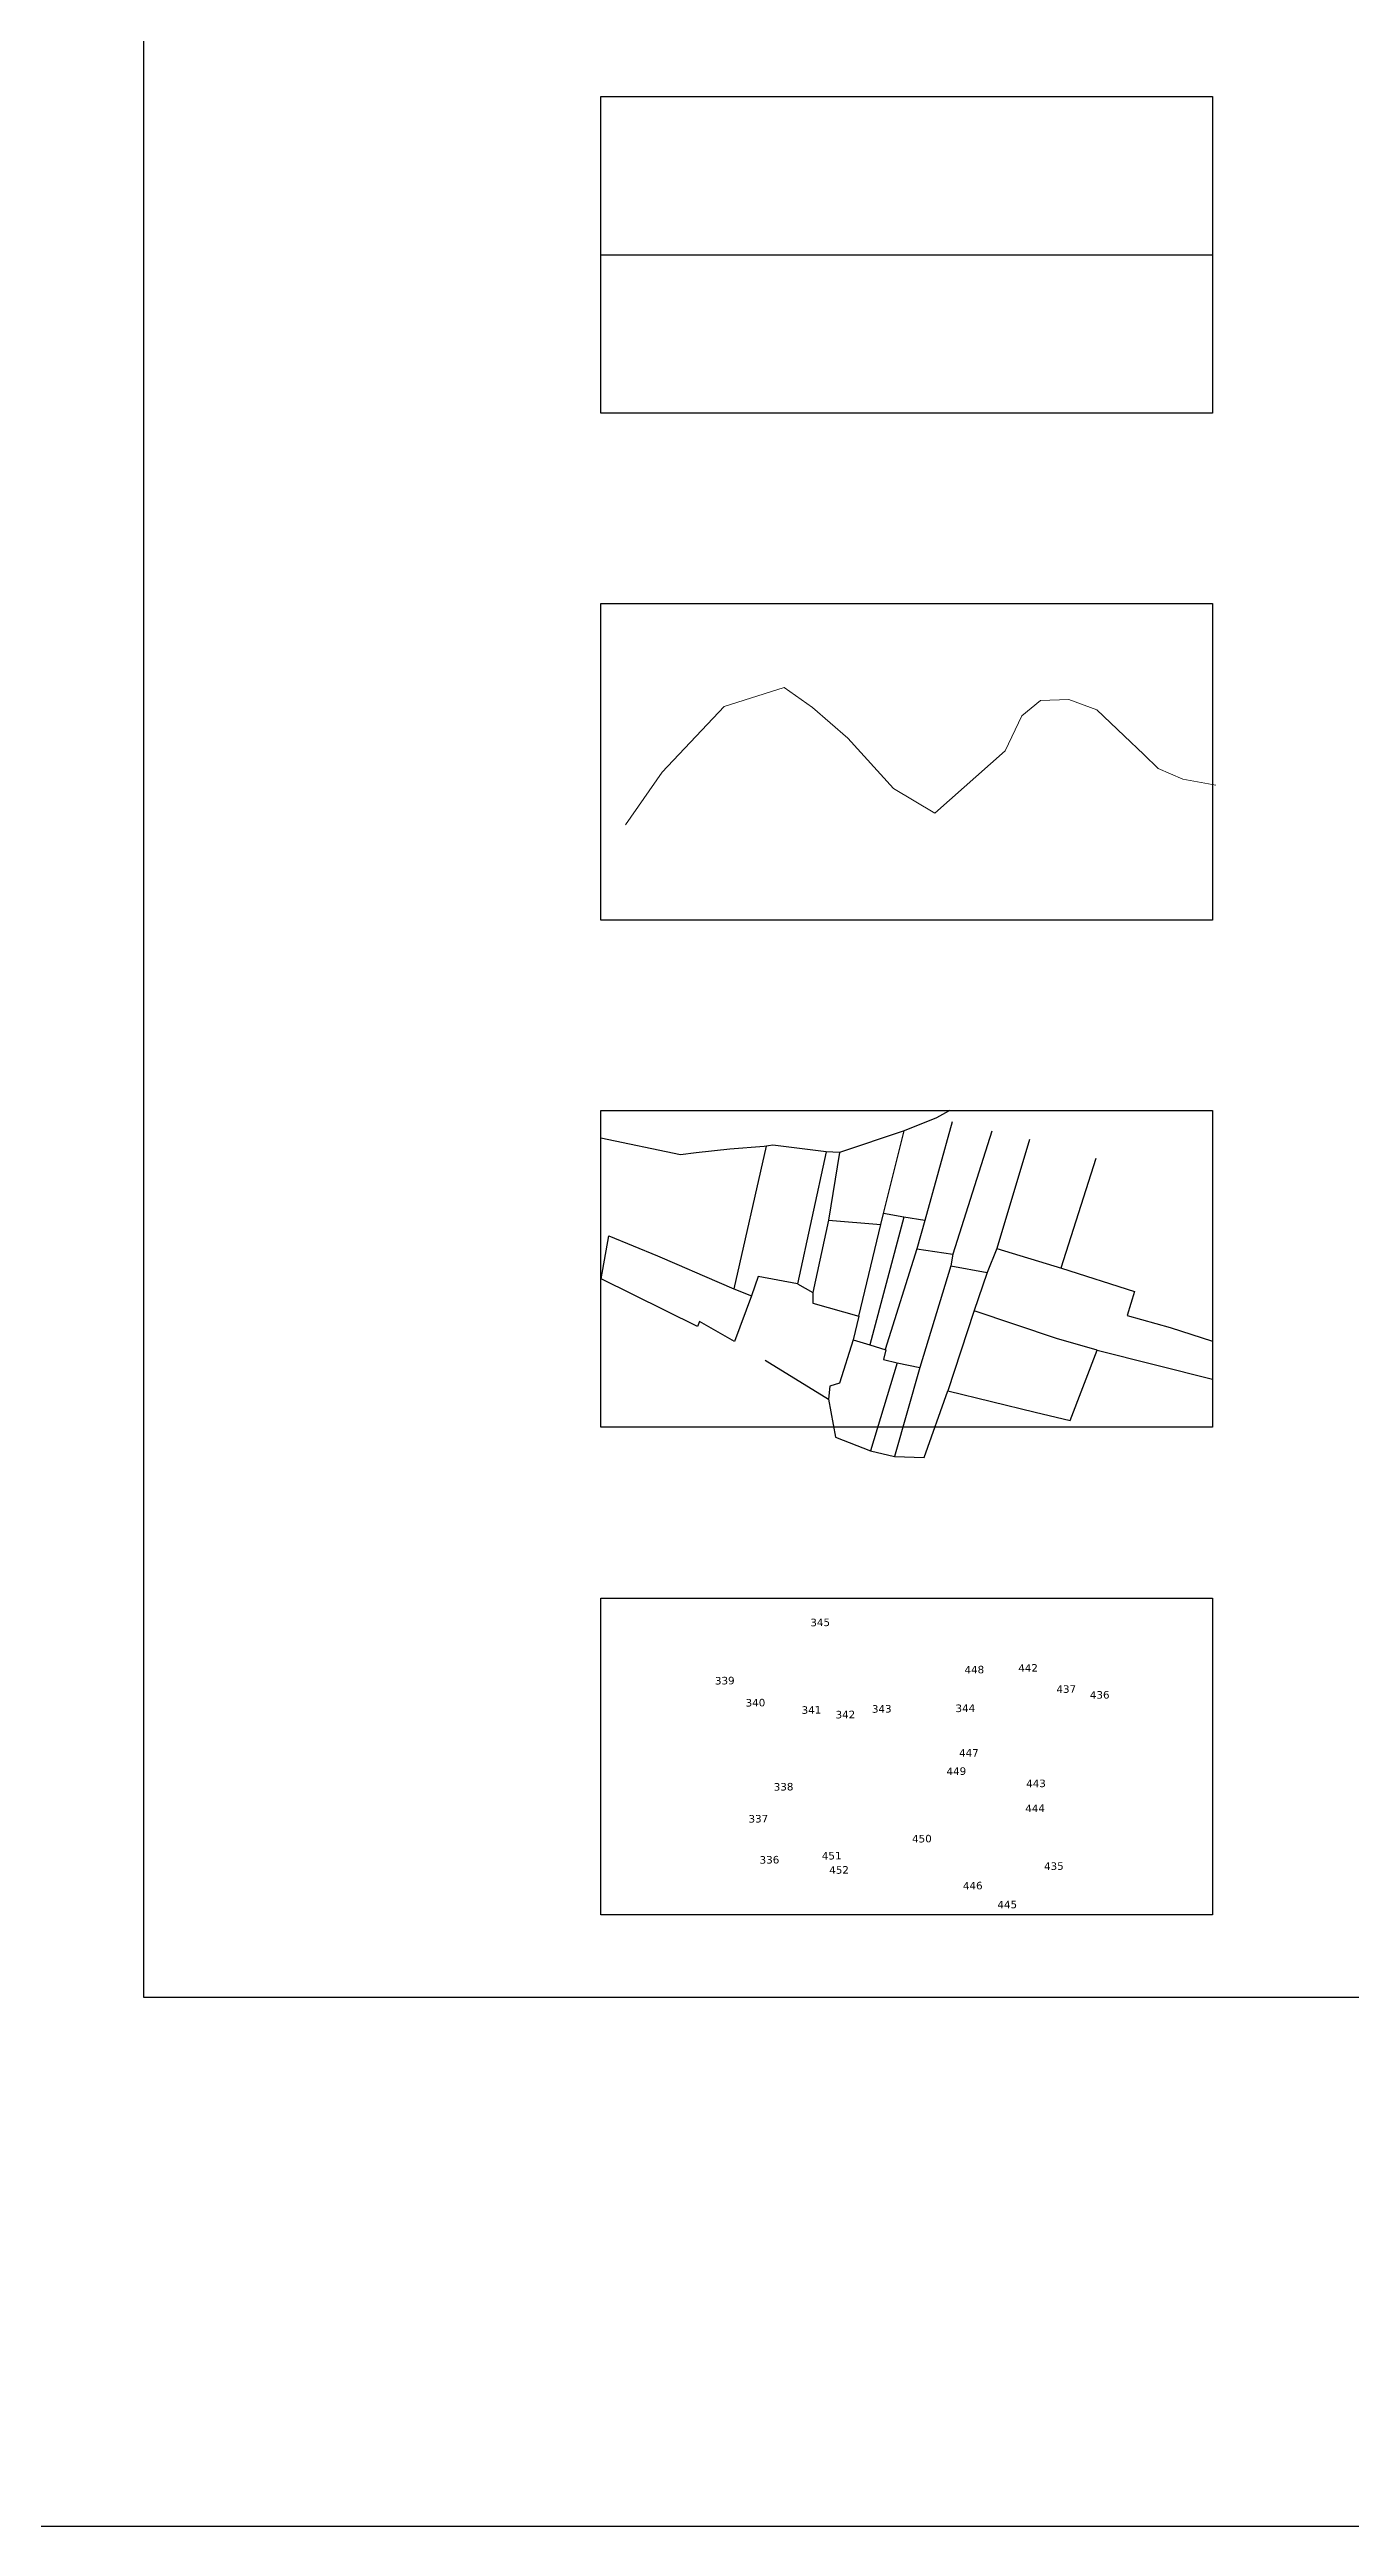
# Model space of a CAD drawing. Header units: inches. Extents: x 1032 to 3029, y -531 to 880.
# Drawn here: x 2658.6 to 2757.1, y -531.1 to -343.5 of the extents above; entities that cross this region are included whole.
import ezdxf
from ezdxf.enums import TextEntityAlignment as Align

# ---------------------------------------------------------------- set-up
doc = ezdxf.new("R2010")
doc.units = ezdxf.units.IN
doc.header["$LTSCALE"] = 15
doc.header["$MEASUREMENT"] = 0
for name, color, linetype in [('PLOT', 7, 'Continuous'), ('PLOT NO', 7, 'Continuous'), ('ROAD-CT', 50, 'Continuous'), ('STREAMS', 4, 'Continuous'), ('V', 6, 'Continuous')]:
    doc.layers.add(name, color=color, linetype=linetype)
doc.styles.get("Standard").update_dxf_attribs({"font": 'verdana.ttf'})

msp = doc.modelspace()

# ---------------------------------------------------------------- linework, layer by layer
at = {"layer": 'PLOT'}
for points in [[(2726.71, -423.84), (2726.62, -423.89), (2725.71, -424.4), (2723.26, -425.4), (2718.37, -427.03), (2717.37, -426.98), (2713.33, -426.47), (2712.66, -426.57), (2710.08, -426.79), (2707.52, -427.06), (2706.34, -427.2), (2700.3, -425.95)], [(2715.19, -436.98), (2716.36, -437.63), (2716.36, -438.43), (2719.84, -439.42), (2721.49, -432.49), (2721.7, -431.66), (2723.26, -425.4)], [(2726.89, -424.72), (2724.83, -432.18), (2723.23, -431.94), (2721.7, -431.66)], [(2729.9, -425.42), (2726.94, -434.72), (2726.8, -435.61), (2724.46, -443.31)], [(2712.83, -426.54), (2710.37, -437.35)], [(2717.37, -426.98), (2715.19, -436.98), (2712.21, -436.42), (2711.7, -437.89)], [(2718.37, -427.03), (2717.53, -432.16), (2716.36, -437.63)], [(2732.75, -426.05), (2730.28, -434.3), (2729.55, -436.12), (2728.55, -439.08), (2726.57, -445.09)], [(2737.77, -427.49), (2735.12, -435.78)], [(2700.33, -436.59), (2700.92, -433.35), (2704.6, -434.85), (2706.06, -435.5), (2708.16, -436.4), (2710.37, -437.35), (2711.7, -437.89), (2710.43, -441.35), (2707.78, -439.84), (2707.63, -440.2), (2700.33, -436.59)], [(2717.53, -432.16), (2721.49, -432.49)], [(2723.23, -431.94), (2720.68, -441.6)], [(2724.83, -432.18), (2724.22, -434.33), (2721.84, -441.96)], [(2724.22, -434.33), (2726.94, -434.72)], [(2730.28, -434.3), (2735.17, -435.8), (2740.71, -437.57), (2740.15, -439.38), (2743.41, -440.29), (2746.6, -441.32)], [(2726.8, -435.61), (2729.55, -436.12)], [(2719.84, -439.42), (2719.41, -441.22), (2720.68, -441.6), (2721.87, -441.97), (2721.71, -442.7), (2722.75, -442.96), (2724.46, -443.31), (2722.53, -450.05)], [(2737.87, -442), (2734.8, -441.13), (2728.56, -439.03)], [(2712.74, -442.75), (2717.54, -445.71), (2718.08, -448.58), (2720.71, -449.63), (2722.53, -450.05), (2724.79, -450.14), (2726.57, -445.09), (2733.18, -446.7), (2735.84, -447.34), (2737.87, -442), (2746.6, -444.21)], [(2719.41, -441.22), (2718.36, -444.49), (2717.63, -444.72), (2717.54, -445.71)], [(2722.75, -442.96), (2720.71, -449.63)]]:
    msp.add_lwpolyline(points, dxfattribs=at)
at = {"layer": 'ROAD-CT', "color": 2}
msp.add_lwpolyline([(2700.3, -359.04), (2746.6, -359.04)], dxfattribs=at)
at = {"layer": 'STREAMS', "color": 4, "lineweight": 0}
msp.add_lwpolyline([(2702.18, -402.22), (2704.94, -398.22), (2709.65, -393.24), (2714.19, -391.82), (2716.33, -393.33), (2719, -395.64), (2722.47, -399.46), (2725.58, -401.33), (2730.92, -396.62), (2732.17, -393.95), (2733.59, -392.8), (2735.73, -392.71), (2737.86, -393.51), (2739.91, -395.46), (2741.42, -396.89), (2742.49, -397.95), (2744.36, -398.75), (2746.85, -399.2)], dxfattribs=at)
at = {"layer": 'V', "color": 0}
for points in [[(1032.01, 879.63), (3029.36, 879.63), (3029.36, -531.09), (1032.01, -531.09)], [(2665.71, -183.46), (2992.7, -183.46), (2992.7, -491.02), (2665.71, -491.02)], [(2700.3, -347.04), (2746.6, -347.04), (2746.6, -371.04), (2700.3, -371.04)], [(2700.3, -385.44), (2746.6, -385.44), (2746.6, -409.44), (2700.3, -409.44)], [(2700.3, -423.84), (2746.6, -423.84), (2746.6, -447.84), (2700.3, -447.84)], [(2700.3, -460.78), (2746.6, -460.78), (2746.6, -484.78), (2700.3, -484.78)]]:
    msp.add_lwpolyline(points, close=True, dxfattribs=at)

# ---------------------------------------------------------------- texts
at = {"layer": 'PLOT NO'}
for s, p in [('345', (2716.91, -462.62)), ('339', (2709.69, -467.03)), ('448', (2728.58, -466.2)), ('442', (2732.65, -466.07)), ('340', (2712.01, -468.7)), ('341', (2716.25, -469.25)), ('343', (2721.57, -469.17)), ('344', (2727.9, -469.12)), ('437', (2735.54, -467.67)), ('436', (2738.07, -468.11)), ('342', (2718.82, -469.6)), ('447', (2728.17, -472.5)), ('449', (2727.22, -473.89)), ('443', (2733.25, -474.82)), ('338', (2714.14, -475.07)), ('444', (2733.18, -476.7)), ('337', (2712.23, -477.49)), ('451', (2717.78, -480.29)), ('450', (2724.61, -479)), ('336', (2713.07, -480.6)), ('452', (2718.34, -481.37)), ('435', (2734.6, -481.08)), ('446', (2728.46, -482.56)), ('445', (2731.07, -483.99))]:
    msp.add_text(s, height=0.569, rotation=0.7947, dxfattribs=at).set_placement(p, align=Align.MIDDLE_CENTER)

doc.saveas('drawing.dxf')
